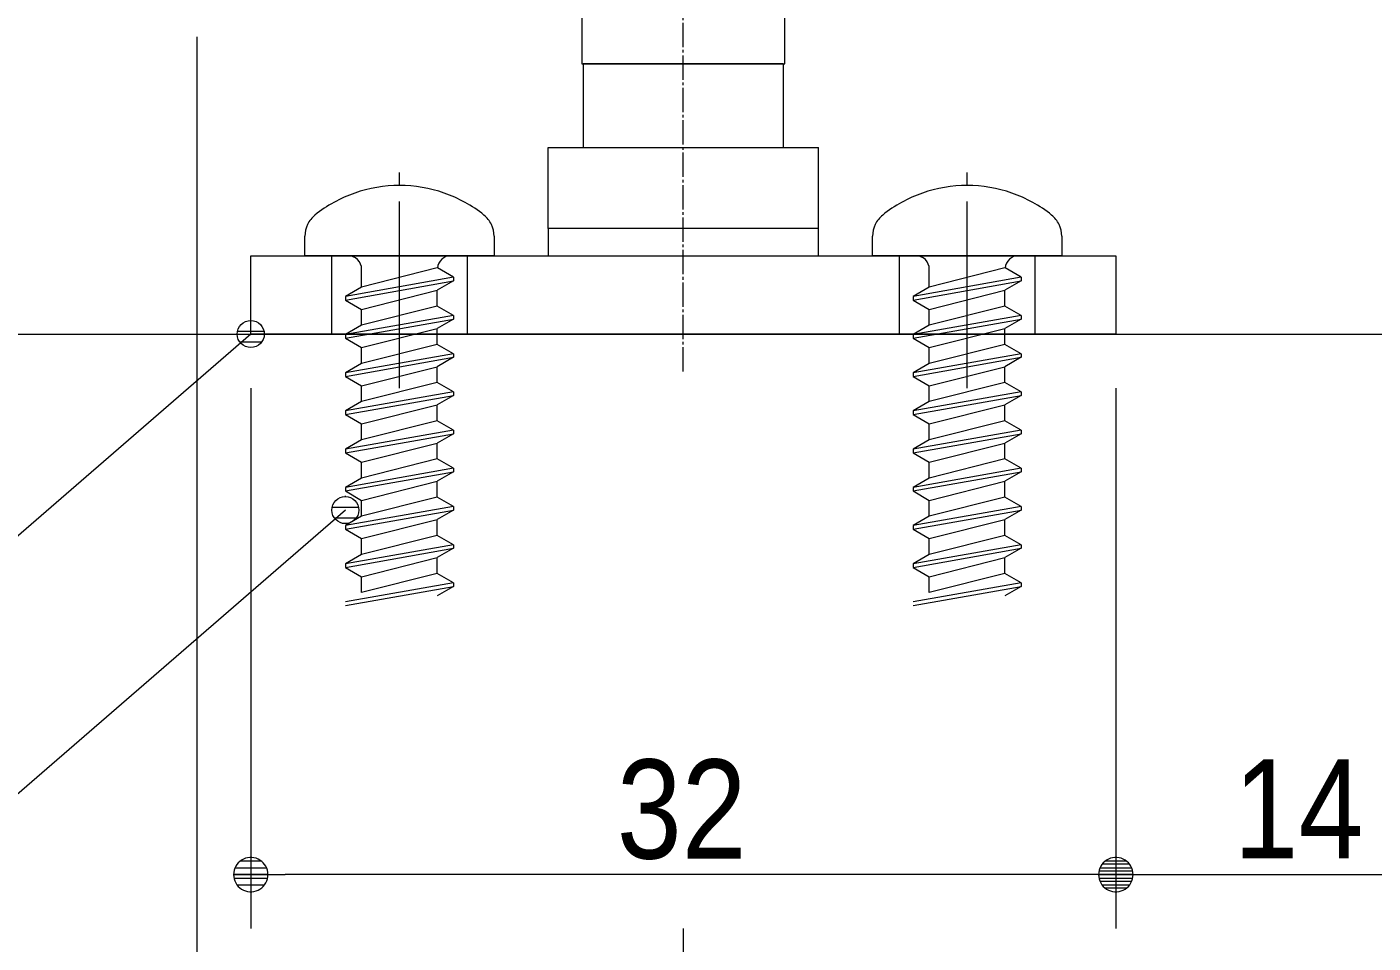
# Model space of a CAD drawing. Units: millimetres, scale not verified, with parts at other scales. Extents: x -6062 to 6062, y -3045 to 3045.
# Drawn here: x 685.9 to 1183.8, y -2225.3 to -1886.4 of the extents above; entities that cross this region are included whole.
import ezdxf
from ezdxf.enums import TextEntityAlignment as Align

# ---------------------------------------------------------------- set-up
doc = ezdxf.new("R2010")
doc.units = ezdxf.units.MM
doc.header["$LTSCALE"] = 20
doc.linetypes.add('CHAIN2', pattern=[12, 9, -1, 1, -1])
for name, color, linetype, lineweight in [('0-0_2寸法-1', 7, 'Continuous', 9), ('0-1_0', 7, 'Continuous', 9), ('0-3_2寸法-3', 7, 'Continuous', 9), ('0-4_3一般', 7, 'Continuous', 9)]:
    doc.layers.add(name, color=color, linetype=linetype, lineweight=lineweight)
doc.styles.add('ＭＳ Ｐゴシック', font='')
doc.styles.get('ＭＳ Ｐゴシック').set_extended_font_data('MS PGothic')

# ---------------------------------------------------------------- blocks, each defined once
blk = doc.blocks.new('グループ')
at = {"layer": '0-4_3一般', "linetype": 'CHAIN2'}
blk.add_line((54323.7, -40277.5), (54323.7, -30158.5), dxfattribs=at)
blk = doc.blocks.new('グループ-7')
at = {"layer": '0-4_3一般'}
for p, q in [((56423.7, -38900), (56423.7, -38803.3)), ((55723.7, -39420), (55723.7, -39275.5)), ((57123.7, -39275.5), (57123.7, -39420)), ((57123.7, -39420), (56803.7, -39420)), ((56703.7, -39510.7), (56143.7, -39652.1)), ((56143.7, -39652.1), (56143.7, -39520)), ((56704.1, -39511), (56703.7, -39510.7)), ((56823.7, -39580), (56704.1, -39511)), ((56823.7, -39580), (56023.7, -39721.3)), ((56823.7, -39580), (56823.7, -39606.7)), ((56143.7, -39652.1), (56023.7, -39721.3)), ((56023.7, -39721.3), (56023.7, -39748)), ((56143.7, -39817.3), (56703.7, -39675.9)), ((56703.7, -39793.4), (56703.7, -39675.9)), ((56023.7, -39748), (56143.7, -39817.3)), ((56703.7, -39793.4), (56143.7, -39934.7)), ((56143.7, -39934.7), (56143.7, -39817.3)), ((56823.7, -39862.7), (56703.7, -39793.4)), ((56023.7, -40030.7), (56823.7, -39889.3)), ((56143.7, -39934.7), (56023.7, -40004)), ((56823.7, -39889.3), (56703.7, -39958.6)), ((56823.7, -39862.7), (56823.7, -39889.3)), ((56703.7, -40076.1), (56703.7, -39958.6)), ((56143.7, -40217.4), (56143.7, -40099.9)), ((56823.7, -40145.3), (56023.7, -40286.7)), ((56143.7, -40217.4), (56023.7, -40286.7)), ((56823.7, -40145.3), (56823.7, -40172)), ((56023.7, -40286.7), (56023.7, -40313.3)), ((56023.7, -40313.3), (56143.7, -40382.6)), ((56143.7, -40382.6), (56703.7, -40241.3)), ((56703.7, -40358.7), (56703.7, -40241.3)), ((56703.7, -40358.7), (56143.7, -40500.1)), ((56143.7, -40500.1), (56143.7, -40382.6)), ((56823.7, -40428), (56703.7, -40358.7)), ((56823.7, -40428), (56823.7, -40454.7)), ((56023.7, -40596), (56823.7, -40454.7)), ((56143.7, -40500.1), (56023.7, -40569.3)), ((56823.7, -40454.7), (56703.7, -40523.9)), ((56703.7, -40641.4), (56703.7, -40523.9)), ((56823.7, -40710.7), (56023.7, -40852)), ((56143.7, -40782.7), (56143.7, -40665.3)), ((56823.7, -40710.7), (56823.7, -40737.3)), ((56143.7, -40782.7), (56023.7, -40852)), ((56143.7, -40947.9), (56703.7, -40806.6)), ((56703.7, -40924.1), (56703.7, -40806.6)), ((56023.7, -40852), (56023.7, -40878.7)), ((56023.7, -40878.7), (56143.7, -40947.9)), ((56703.7, -40924.1), (56143.7, -41065.4)), ((56823.7, -40993.3), (56703.7, -40924.1)), ((56023.7, -41161.3), (56823.7, -41020)), ((56143.7, -41065.4), (56143.7, -40947.9)), ((56823.7, -41020), (56703.7, -41089.3)), ((56823.7, -40993.3), (56823.7, -41020)), ((56143.7, -41065.4), (56023.7, -41134.7)), ((56703.7, -41206.7), (56703.7, -41089.3)), ((56703.7, -41206.7), (56143.7, -41348.1)), ((56143.7, -41348.1), (56143.7, -41230.6)), ((56823.7, -41276), (56703.7, -41206.7)), ((56823.7, -41276), (56023.7, -41417.3)), ((56823.7, -41302.7), (56703.7, -41371.9)), ((56823.7, -41276), (56823.7, -41302.7)), ((56143.7, -41348.1), (56023.7, -41417.3)), ((56143.7, -41513.3), (56703.7, -41371.9)), ((56703.7, -41489.4), (56703.7, -41371.9)), ((56023.7, -41444), (56143.7, -41513.3)), ((56823.7, -41558.7), (56703.7, -41489.4)), ((56023.7, -41726.7), (56823.7, -41585.3)), ((56023.7, -41726.7), (56823.7, -41585.3)), ((56823.7, -41585.3), (56703.7, -41654.6)), ((56823.7, -41585.3), (56703.7, -41654.6)), ((56823.7, -41585.3), (56703.7, -41654.6)), ((56823.7, -41585.3), (56703.7, -41654.6)), ((56823.7, -41585.3), (56703.7, -41654.6)), ((56823.7, -41585.3), (56703.7, -41654.6)), ((56823.7, -41558.7), (56823.7, -41585.3)), ((56823.7, -41558.7), (56823.7, -41585.3)), ((56823.7, -41558.7), (56823.7, -41585.3)), ((56143.7, -41630.7), (56023.7, -41700)), ((56703.7, -41772.1), (56703.7, -41654.6)), ((56823.7, -41841.3), (56023.7, -41982.7)), ((56823.7, -41841.3), (56823.7, -41868))]:
    blk.add_line(p, q, dxfattribs=at)
for points in [[(56803.7, -39420), (56043.7, -39420), (55723.7, -39420)], [(56023.7, -39748), (56823.7, -39606.7), (56703.7, -39675.9)], [(56823.7, -39862.7), (56023.7, -40004), (56023.7, -40030.7)], [(56023.7, -40030.7), (56143.7, -40099.9), (56703.7, -39958.6)], [(56823.7, -40145.3), (56703.7, -40076.1), (56143.7, -40217.4)], [(56023.7, -40313.3), (56823.7, -40172), (56703.7, -40241.3)], [(56823.7, -40428), (56023.7, -40569.3), (56023.7, -40596)], [(56023.7, -40596), (56143.7, -40665.3), (56703.7, -40523.9)], [(56823.7, -40710.7), (56703.7, -40641.4), (56143.7, -40782.7)], [(56023.7, -40878.7), (56823.7, -40737.3), (56703.7, -40806.6)], [(56823.7, -40993.3), (56023.7, -41134.7), (56023.7, -41161.3)], [(56023.7, -41161.3), (56143.7, -41230.6), (56703.7, -41089.3)], [(56023.7, -41444), (56823.7, -41302.7), (56703.7, -41371.9)], [(56023.7, -41417.3), (56023.7, -41444), (56823.7, -41302.7), (56703.7, -41371.9)], [(56703.7, -41489.4), (56143.7, -41630.7), (56143.7, -41513.3)], [(56823.7, -41558.7), (56023.7, -41700), (56023.7, -41726.7)], [(56023.7, -41726.7), (56143.7, -41795.9), (56703.7, -41654.6)], [(56823.7, -41841.3), (56703.7, -41772.1), (56143.7, -41913.4), (56143.7, -41795.9)], [(56023.7, -42009.3), (56823.7, -41868), (56703.7, -41937.3)]]:
    blk.add_lwpolyline(points, dxfattribs=at)
for centre, radius, start, end in [((56423.7, -39900), 1000, 90, 109.34109), ((56423.7, -39900), 1000, 70.65891, 90), ((56423.7, -39900), 1000, 109.34109, 128.68219), ((56423.7, -39900), 1000, 51.31781, 70.65891), ((55923.7, -39275.5), 200, 128.68219, 154.34109), ((56923.7, -39275.5), 200, 25.65891, 51.31781), ((55923.7, -39275.5), 200, 154.34109, 180), ((56923.7, -39275.5), 200, 0, 25.65891), ((56043.7, -39520), 100, 45, 90), ((56803.7, -39520), 100, 90, 132.40515), ((56043.7, -39520), 100, 0, 45), ((56803.7, -39520), 100, 132.40515, 174.8103)]:
    blk.add_arc(centre, radius, start, end, dxfattribs=at)
blk = doc.blocks.new('グループ-13')
at = {"layer": '0-4_3一般'}
for p, q in [((52223.7, -38900), (52223.7, -38803.3)), ((51523.7, -39420), (51523.7, -39275.5)), ((51843.7, -39420), (51523.7, -39420)), ((52603.7, -39420), (51843.7, -39420)), ((52503.7, -39510.7), (51943.7, -39652.1)), ((51943.7, -39652.1), (51943.7, -39520)), ((52504.1, -39511), (52503.7, -39510.7)), ((52623.7, -39580), (52504.1, -39511)), ((51823.7, -39748), (52623.7, -39606.7)), ((52623.7, -39606.7), (52503.7, -39675.9)), ((52623.7, -39580), (52623.7, -39606.7)), ((51943.7, -39652.1), (51823.7, -39721.3)), ((52503.7, -39793.4), (52503.7, -39675.9)), ((51943.7, -39934.7), (51943.7, -39817.3)), ((52623.7, -39862.7), (51823.7, -40004)), ((51943.7, -39934.7), (51823.7, -40004)), ((52623.7, -39862.7), (52623.7, -39889.3)), ((51823.7, -40004), (51823.7, -40030.7)), ((51823.7, -40030.7), (51943.7, -40099.9)), ((51943.7, -40099.9), (52503.7, -39958.6)), ((52503.7, -40076.1), (52503.7, -39958.6)), ((52503.7, -40076.1), (51943.7, -40217.4)), ((51943.7, -40217.4), (51943.7, -40099.9)), ((52623.7, -40145.3), (52503.7, -40076.1)), ((51823.7, -40313.3), (52623.7, -40172)), ((51943.7, -40217.4), (51823.7, -40286.7)), ((52623.7, -40172), (52503.7, -40241.3)), ((52623.7, -40145.3), (52623.7, -40172)), ((52503.7, -40358.7), (52503.7, -40241.3)), ((52623.7, -40428), (51823.7, -40569.3)), ((51943.7, -40500.1), (51943.7, -40382.6)), ((52623.7, -40428), (52623.7, -40454.7)), ((51943.7, -40500.1), (51823.7, -40569.3)), ((51943.7, -40665.3), (52503.7, -40523.9)), ((52503.7, -40641.4), (52503.7, -40523.9)), ((51823.7, -40569.3), (51823.7, -40596)), ((51823.7, -40596), (51943.7, -40665.3)), ((52503.7, -40641.4), (51943.7, -40782.7)), ((51943.7, -40782.7), (51943.7, -40665.3)), ((52623.7, -40710.7), (52503.7, -40641.4)), ((52623.7, -40710.7), (52623.7, -40737.3)), ((51823.7, -40878.7), (52623.7, -40737.3)), ((51943.7, -40782.7), (51823.7, -40852)), ((52623.7, -40737.3), (52503.7, -40806.6)), ((52503.7, -40924.1), (52503.7, -40806.6)), ((52623.7, -40993.3), (51823.7, -41134.7)), ((51943.7, -41065.4), (51943.7, -40947.9)), ((52623.7, -40993.3), (52623.7, -41020)), ((51943.7, -41065.4), (51823.7, -41134.7)), ((51943.7, -41230.6), (52503.7, -41089.3)), ((52503.7, -41206.7), (52503.7, -41089.3)), ((51823.7, -41134.7), (51823.7, -41161.3)), ((51823.7, -41161.3), (51943.7, -41230.6)), ((52623.7, -41276), (52503.7, -41206.7)), ((52623.7, -41276), (51823.7, -41417.3)), ((51823.7, -41444), (52623.7, -41302.7)), ((51823.7, -41444), (52623.7, -41302.7)), ((52623.7, -41302.7), (52503.7, -41371.9)), ((52623.7, -41302.7), (52503.7, -41371.9)), ((52623.7, -41302.7), (52503.7, -41371.9)), ((52623.7, -41276), (52623.7, -41302.7)), ((51943.7, -41348.1), (51823.7, -41417.3)), ((51823.7, -41417.3), (51823.7, -41444)), ((52503.7, -41489.4), (52503.7, -41371.9)), ((52503.7, -41489.4), (51943.7, -41630.7)), ((51943.7, -41630.7), (51943.7, -41513.3)), ((52623.7, -41558.7), (52503.7, -41489.4)), ((52623.7, -41558.7), (51823.7, -41700)), ((52623.7, -41585.3), (52503.7, -41654.6)), ((52623.7, -41585.3), (52503.7, -41654.6)), ((52623.7, -41585.3), (52503.7, -41654.6)), ((52623.7, -41558.7), (52623.7, -41585.3)), ((52623.7, -41558.7), (52623.7, -41585.3)), ((51943.7, -41630.7), (51823.7, -41700)), ((51823.7, -41700), (51823.7, -41726.7)), ((51823.7, -41726.7), (51943.7, -41795.9)), ((51943.7, -41795.9), (52503.7, -41654.6)), ((52503.7, -41772.1), (52503.7, -41654.6)), ((52503.7, -41772.1), (51943.7, -41913.4)), ((51943.7, -41913.4), (51943.7, -41795.9)), ((52623.7, -41841.3), (52503.7, -41772.1)), ((52623.7, -41841.3), (51823.7, -41982.7)), ((51823.7, -42009.3), (52623.7, -41868)), ((52623.7, -41868), (52503.7, -41937.3)), ((52623.7, -41841.3), (52623.7, -41868))]:
    blk.add_line(p, q, dxfattribs=at)
for points in [[(52923.7, -39275.5), (52923.7, -39420), (52603.7, -39420)], [(52623.7, -39580), (51823.7, -39721.3), (51823.7, -39748)], [(51823.7, -39748), (51943.7, -39817.3), (52503.7, -39675.9)], [(52623.7, -39862.7), (52503.7, -39793.4), (51943.7, -39934.7)], [(51823.7, -40030.7), (52623.7, -39889.3), (52503.7, -39958.6)], [(52623.7, -40145.3), (51823.7, -40286.7), (51823.7, -40313.3)], [(51823.7, -40313.3), (51943.7, -40382.6), (52503.7, -40241.3)], [(52623.7, -40428), (52503.7, -40358.7), (51943.7, -40500.1)], [(51823.7, -40596), (52623.7, -40454.7), (52503.7, -40523.9)], [(52623.7, -40710.7), (51823.7, -40852), (51823.7, -40878.7)], [(51823.7, -40878.7), (51943.7, -40947.9), (52503.7, -40806.6)], [(52623.7, -40993.3), (52503.7, -40924.1), (51943.7, -41065.4)], [(51823.7, -41161.3), (52623.7, -41020), (52503.7, -41089.3)], [(52503.7, -41206.7), (51943.7, -41348.1), (51943.7, -41230.6)], [(51823.7, -41444), (51943.7, -41513.3), (52503.7, -41371.9)], [(51823.7, -41726.7), (52623.7, -41585.3), (52503.7, -41654.6)], [(51823.7, -41726.7), (52623.7, -41585.3), (52503.7, -41654.6)], [(52623.7, -41558.7), (52623.7, -41585.3), (52503.7, -41654.6)]]:
    blk.add_lwpolyline(points, dxfattribs=at)
for centre, radius, start, end in [((52223.7, -39900), 1000, 90, 109.34109), ((52223.7, -39900), 1000, 70.65891, 90), ((52223.7, -39900), 1000, 109.34109, 128.68219), ((52223.7, -39900), 1000, 51.31781, 70.65891), ((51723.7, -39275.5), 200, 128.68219, 154.34109), ((52723.7, -39275.5), 200, 25.65891, 51.31781), ((51723.7, -39275.5), 200, 154.34109, 180), ((52723.7, -39275.5), 200, 0, 25.65891), ((51843.7, -39520), 100, 45, 90), ((52603.7, -39520), 100, 90, 132.40515), ((51843.7, -39520), 100, 0, 45), ((52603.7, -39520), 100, 132.40515, 174.8103)]:
    blk.add_arc(centre, radius, start, end, dxfattribs=at)
blk = doc.blocks.new('グループ-20')
at = {"layer": '0-4_3一般'}
for p, q in [((54973.7, -35500), (53673.7, -35500)), ((55073.7, -38000), (55073.7, -35600))]:
    blk.add_line(p, q, dxfattribs=at)
blk.add_lwpolyline([(53573.7, -35600), (53573.7, -38000), (55073.7, -38000)], dxfattribs=at)
for centre, start, end in [((53673.7, -35600), 135, 180), ((53673.7, -35600), 90, 135), ((54973.7, -35600), 45, 90), ((54973.7, -35600), 0, 45)]:
    blk.add_arc(centre, 100, start, end, dxfattribs=at)
blk = doc.blocks.new('グループ-21')
at = {"layer": '0-4_3一般'}
for p, q in [((55063.7, -38000), (53583.7, -38000)), ((53583.7, -38000), (53583.7, -38620)), ((55063.7, -38000), (55063.7, -38620)), ((53323.7, -39220), (53323.7, -38620)), ((54723.7, -38620), (55323.7, -38620)), ((55323.7, -39220), (55323.7, -38620)), ((55323.7, -39220), (53323.7, -39220))]:
    blk.add_line(p, q, dxfattribs=at)
blk.add_lwpolyline([(53323.7, -38620), (53923.7, -38620), (54723.7, -38620)], dxfattribs=at)
blk = doc.blocks.new('グループ-22')
at = {"layer": '0-4_3一般'}
for p, q in [((52223.7, -40400), (52223.7, -39020)), ((56423.7, -40400), (56423.7, -39020)), ((53323.7, -39220), (53323.7, -39420)), ((55323.7, -39220), (53323.7, -39220)), ((55323.7, -39420), (55323.7, -39220)), ((51123.7, -39420), (57523.7, -39420)), ((51123.7, -40000), (51123.7, -39420)), ((51723.7, -40000), (51723.7, -39420)), ((52723.7, -39420), (52723.7, -40000)), ((55923.7, -40000), (55923.7, -39420)), ((56923.7, -39420), (56923.7, -40000)), ((57523.7, -39420), (57523.7, -40000)), ((57523.7, -40000), (51123.7, -40000))]:
    blk.add_line(p, q, dxfattribs=at)
for name in ['グループ-20', 'グループ-21']:
    blk.add_blockref(name, (0, 0), dxfattribs=at)
blk = doc.blocks.new('グループ-28')
at = {"layer": '0-4_3一般'}
for name in ['グループ', 'グループ-22', 'グループ-13', 'グループ-7']:
    blk.add_blockref(name, (0, 0), dxfattribs=at)
blk = doc.blocks.new('グループ-29')
at = {"layer": '0-4_3一般'}
blk.add_line((43523.7, -40000), (73923.7, -40000), dxfattribs=at)
blk = doc.blocks.new('グループ-30')
at = {"layer": '0-4_3一般'}
for name in ['グループ-28', 'グループ-29']:
    blk.add_blockref(name, (0, 0), dxfattribs=at)
blk = doc.blocks.new('_Dot')
at = {"layer": '0-1_0'}
for p, q in [((-10, 0), (-20, 0)), ((9.78, 2), (-9.78, 2)), ((7.99, 6), (-7.99, 6)), ((9.16, -3.98), (-9.16, -3.98)), ((6, -7.98), (-6, -7.98))]:
    blk.add_line(p, q, dxfattribs=at)
for points in [[(10, 0), (9.92, 1.25), (9.69, 2.49), (9.3, 3.68), (8.76, 4.82), (8.09, 5.88), (7.29, 6.85), (6.37, 7.71), (5.36, 8.44), (4.26, 9.05), (3.09, 9.51), (1.87, 9.82), (0.63, 9.98), (-0.63, 9.98), (-1.87, 9.82), (-3.09, 9.51), (-4.26, 9.05), (-5.36, 8.44), (-6.37, 7.71), (-7.29, 6.85), (-8.09, 5.88), (-8.76, 4.82), (-9.3, 3.68), (-9.69, 2.49), (-9.92, 1.25), (-10, 0), (0, 0)], [(-10, 0), (-9.92, -1.25), (-9.69, -2.49), (-9.3, -3.68), (-8.76, -4.82), (-8.09, -5.88), (-7.29, -6.85), (-6.37, -7.71), (-5.36, -8.44), (-4.26, -9.05), (-3.09, -9.51), (-1.87, -9.82), (-0.63, -9.98), (0.63, -9.98), (1.87, -9.82), (3.09, -9.51), (4.26, -9.05), (5.36, -8.44), (6.37, -7.71), (7.29, -6.85), (8.09, -5.88), (8.76, -4.82), (9.3, -3.68), (9.69, -2.49), (9.92, -1.25), (10, 0), (0, 0)]]:
    blk.add_lwpolyline(points, close=True, dxfattribs=at)

msp = doc.modelspace()

# ---------------------------------------------------------------- linework, layer by layer
at = {"layer": '0-0_2寸法-1'}
for p, q in [((748.68, -1890), (748.68, -2420)), ((768.68, -2020), (768.68, -2220)), ((1088.68, -2020), (1088.68, -2220)), ((1088.68, -2020), (1088.68, -2220)), ((1075.97, -2200), (781.4, -2200)), ((1101.4, -2200), (1215.97, -2200)), ((928.68, -2220), (928.68, -2320))]:
    msp.add_line(p, q, dxfattribs=at)
at = {"layer": '0-3_2寸法-3'}
for p, q in [((768.85, -1995.01), (768.52, -1995.01)), ((768.85, -1995.01), (768.52, -1995.01)), ((773.58, -1999.01), (763.79, -1999.01)), ((772.68, -2003.01), (764.69, -2003.01)), ((803.85, -2060.14), (803.52, -2060.14)), ((803.85, -2060.14), (803.52, -2060.14)), ((808.58, -2064.14), (798.79, -2064.14)), ((807.68, -2068.14), (799.69, -2068.14))]:
    msp.add_line(p, q, dxfattribs=at)
for points in [[(768.68, -2000), (653.21, -2100), (337.2, -2100)], [(803.68, -2065.13), (647.95, -2200), (361.65, -2200)]]:
    msp.add_lwpolyline(points, dxfattribs=at)
for centre in [(768.68, -2000), (768.68, -2000), (803.68, -2065.13), (803.68, -2065.13)]:
    msp.add_circle(centre, 5.01, dxfattribs=at)

# ---------------------------------------------------------------- block references
at = {"layer": '0-0_2寸法-1', "xscale": 0.6356201, "yscale": 0.6356201, "rotation": 180}
for p in [(768.68, -2200), (1088.68, -2200)]:
    msp.add_blockref('_Dot', p, dxfattribs=at)
at = {"layer": '0-0_2寸法-1', "xscale": 0.6356201, "yscale": 0.6356201}
msp.add_blockref('_Dot', (1088.68, -2200), dxfattribs=at)
at = {"layer": '0-4_3一般', "xscale": 0.05, "yscale": 0.05}
msp.add_blockref('グループ-30', (-1787.5, 0), dxfattribs=at)

# ---------------------------------------------------------------- texts
at = {"layer": '0-0_2寸法-1', "style": 'ＭＳ Ｐゴシック', "width": 0.9}
for s, p in [('32', (904.09, -2205.06)), ('14', (1132.26, -2204.96))]:
    msp.add_text(s, height=36.66, dxfattribs=at).set_placement(p, align=Align.BOTTOM_LEFT)

doc.saveas('drawing.dxf')
